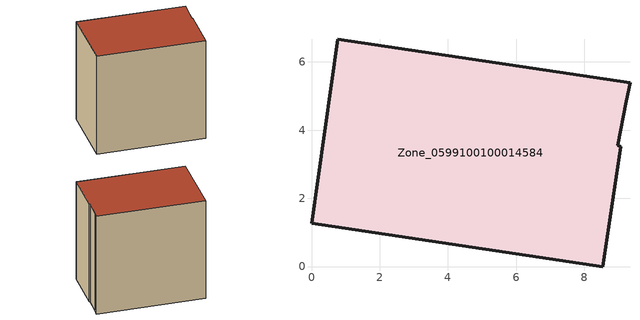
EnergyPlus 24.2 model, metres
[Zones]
Zone_0599100100014584
 floor ground (C_G): 0,1.26 0.77,6.66 9.34,5.39 9.23,4.85 8.99,3.56 9.06,3.52 8.54,0 z0
 wall outside (C_F): 0.77,6.66 0,1.26 8.54,0 9.06,3.52 8.99,3.56 9.23,4.85 9.34,5.39 0.77,6.66 z0:8.6
 roof outside (C_R): 8.54,0 9.06,3.52 8.99,3.56 9.23,4.85 9.34,5.39 0.77,6.66 0,1.26 z8.6
[BUILDING]
Pand.0599100100014584: North Axis=0; Terrain=City; Loads Convergence Tolerance Value=0.04; Temperature Convergence Tolerance Value=0.4; Solar Distribution=FullExterior; Maximum Number of Warmup Days=25; Minimum Number of Warmup Days=1
[Site:Location]
Rotterdam.The.Hague.AP_ZH_NLD Design_Conditions: Latitude=51.96; Longitude=4.45; Time Zone=1; Elevation=-4.5
[SITE:GROUNDTEMPERATURE:BUILDINGSURFACE]
18, 18, 18, 18, 18, 18, 18, 18, 18, 18, 18, 18
[MATERIAL] Thermal Absorptance=0.9; Solar Absorptance=0.7; Visible Absorptance=0.7
Name | Roughness | Thickness | Conductivity | Density | Specific Heat
G.TI.2015-2018 | MediumSmooth | 0.15 | 0.0428571 | 540 | 1210
F.TI.2015-2018 | Rough | 0.3 | 0.0666667 | 1920 | 840
R.TI.2015-2018 | MediumRough | 0.2 | 0.0333333 | 1500 | 1000
[CONSTRUCTION]
C_G: G.TI.2015-2018
C_F: F.TI.2015-2018
C_R: R.TI.2015-2018
[ZONE]
Zone_0599100100014584: Type=1; Multiplier=1; Ceiling Height=Autocalculate; Volume=Autocalculate; Floor Area=autocalculate; Part of Total Floor Area=Yes
[ZONEINFILTRATION:DESIGNFLOWRATE]
Infil_Zone_0599100100014584: Zone or ZoneList or Space or SpaceList=Zone_0599100100014584; Schedule=AlwaysOn; Design Flow Rate Calculation Method=Flow/Area; Flow Rate per Floor Area=0.0015; Constant Term Coefficient=1; Temperature Term Coefficient=0; Velocity Term Coefficient=0; Velocity Squared Term Coefficient=0
[HVACTEMPLATE:ZONE:IDEALLOADSAIRSYSTEM]
Zone_0599100100014584: Maximum Heating Supply Air Temperature=50; Minimum Cooling Supply Air Temperature=13; Maximum Heating Supply Air Humidity Ratio=0.0156; Minimum Cooling Supply Air Humidity Ratio=0.0077; Heating Limit=NoLimit; Cooling Limit=NoLimit; Dehumidification Control Type=ConstantSensibleHeatRatio; Cooling Sensible Heat Ratio=0.7; Dehumidification Setpoint=60; Humidification Control Type=None; Humidification Setpoint=30; Outdoor Air Method=None; Outdoor Air Flow Rate per Person=0.00944; Outdoor Air Flow Rate per Zone Floor Area=0; Outdoor Air Flow Rate per Zone=0; Demand Controlled Ventilation Type=None; Outdoor Air Economizer Type=NoEconomizer; Heat Recovery Type=None; Sensible Heat Recovery Effectiveness=0.7; Latent Heat Recovery Effectiveness=0.65
[ZONECONTROL:THERMOSTAT]
ThermostatControl_Zone_0599100100014584: Zone or ZoneList=Zone_0599100100014584; Control Type Schedule=DualSetpointControlType; Control 1=Thermostat_Zone_0599100100014584; Temperature Difference Between Cutout And Setpoint=0
[THERMOSTATSETPOINT:DUALSETPOINT]
Thermostat_Zone_0599100100014584: Heating Setpoint Temperature Schedule=HeatingSetpoint_Zone_0599100100014584; Cooling Setpoint Temperature Schedule=CoolingSetpoint_Zone_0599100100014584
[SCHEDULE:COMPACT]
HeatingSetpoint_Zone_0599100100014584: Through: 12/31, For: AllDays, Until: 24:00, 21
CoolingSetpoint_Zone_0599100100014584: Through: 12/31, For: AllDays, Until: 24:00, 24
DualSetpointControlType: Through: 12/31, For: AllDays, Until: 24:00, 4
AlwaysOn: Through: 12/31, For: AllDays, Until: 24:00, 1
